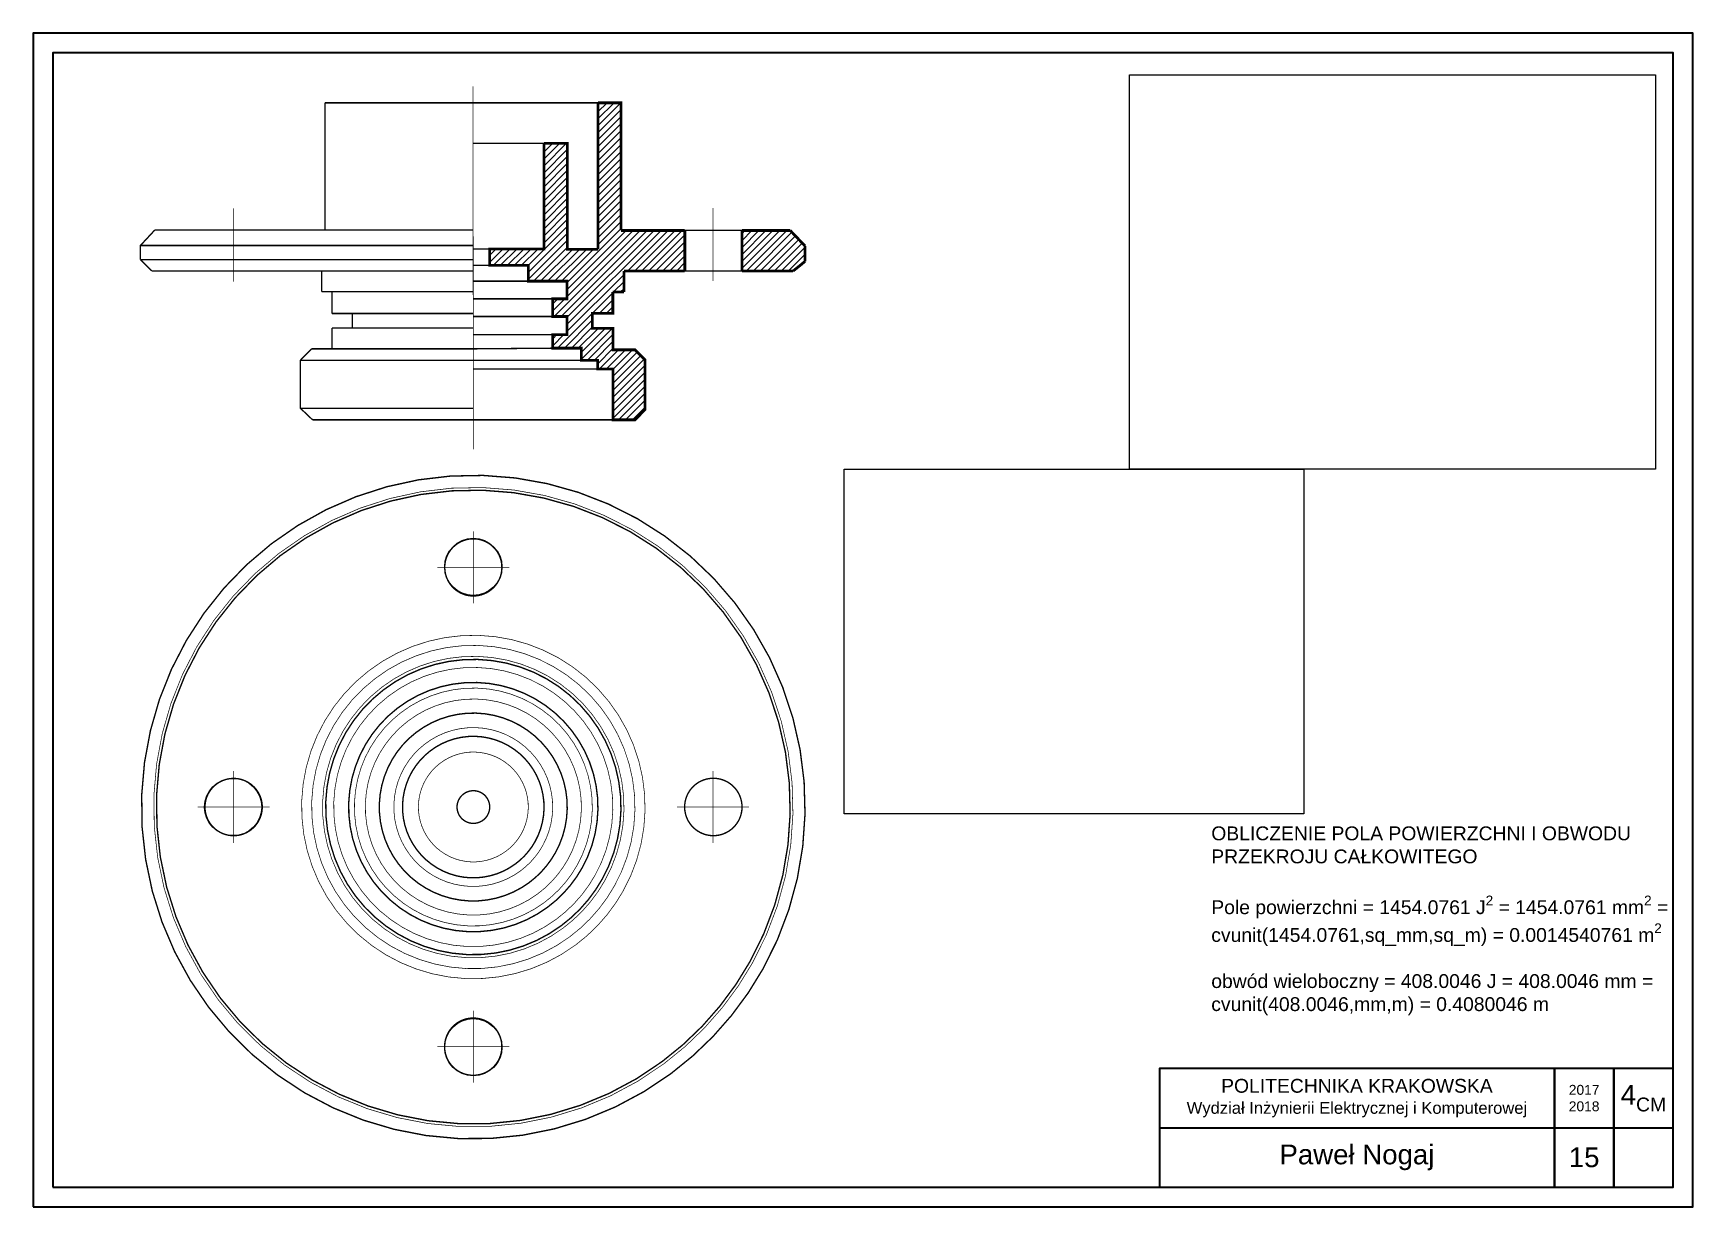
# Model space of a CAD drawing. Header units: inches. Extents: x 0 to 420, y 0 to 297.
import ezdxf

# ---------------------------------------------------------------- set-up
doc = ezdxf.new("R2010")
doc.units = ezdxf.units.IN
doc.header["$MEASUREMENT"] = 0
for name, pattern in [('ACAD_ISO02W100', [15, 12, -3]), ('ACAD_ISO03W100', [30, 12, -18]), ('ACAD_ISO04W100', [30, 24, -3, 0, -3]), ('CENTER2', [1.125, 0.75, -0.125, 0.125, -0.125])]:
    doc.linetypes.add(name, pattern=pattern)
for name, color, linetype in [('3D1', 7, 'Continuous'), ('OBLICZENIA', 7, 'Continuous'), ('RYSUNEK', 255, 'Continuous')]:
    doc.layers.add(name, color=color, linetype=linetype)
doc.styles.get("Standard").update_dxf_attribs({"font": 'arial.ttf', "height": 3.5})
picture_1 = doc.add_image_def('image1.png', size_in_pixel=(800, 600))
picture_2 = doc.add_image_def('image2.png', size_in_pixel=(800, 600))

msp = doc.modelspace()

# ---------------------------------------------------------------- hatches: boundary and pattern name
at = {"layer": 'RYSUNEK', "lineweight": 18}
h = msp.add_hatch(dxfattribs=at)
h.set_pattern_fill('LINE', color=256, scale=10, angle=45)
h.set_pattern_definition([(45, (-10.6852, 20.9182), (-0.8838835, 0.8838835), [])])
h.paths.add_polyline_path([(135.16, 242.3), (135.16, 269.14), (129.29, 269.14), (129.29, 242.36), (115.53, 242.36), (115.53, 238.28), (125.28, 238.28), (125.28, 234.25), (135.1, 234.25), (135.1, 229.77), (131.47, 229.77), (131.47, 225.3), (135.08, 225.3), (135.08, 220.71), (131.47, 220.71), (131.47, 217.29), (138.73, 217.29), (138.73, 214.2), (142.87, 214.2), (142.87, 211.99), (146.94, 211.99), (146.94, 199.16), (152.31, 199.16), (154.84, 201.76), (154.84, 214.33), (152.29, 216.87), (146.72, 216.87), (146.72, 222.29), (141.5, 222.29), (141.5, 226.09), (146.69, 226.09), (146.69, 231.52), (149.52, 231.52), (149.52, 236.8), (164.9, 236.8), (164.9, 247.08), (148.75, 247.08), (148.75, 279.38), (142.93, 279.38), (142.93, 242.3)])
h.paths.add_polyline_path([(179.38, 236.8), (192.3, 236.8), (195.35, 239.26), (195.35, 243.13), (191.58, 247.08), (179.38, 247.08)])

# ---------------------------------------------------------------- linework, layer by layer
msp.add_line((285, 20), (415, 20))
for points in [[(0, 0), (420, 0), (420, 297), (0, 297)], [(0, 0), (420, 0), (420, 297), (0, 297)], [(5, 5), (415, 5), (415, 292), (5, 292)], [(415, 35), (285, 35), (285, 5), (415, 5)], [(385, 5), (385, 5), (385, 35), (385, 35)], [(400, 5), (400, 5), (400, 35), (400, 35)]]:
    msp.add_lwpolyline(points, close=True)
at = {"layer": 'RYSUNEK', "linetype": 'CENTER2', "lineweight": 18, "ltscale": 10, "const_width": 0.18}
msp.add_lwpolyline([(111.31, 283.58), (111.38, 191.69)], dxfattribs=at)
at = {"layer": 'RYSUNEK', "lineweight": 18}
for points, const_width in [([(73.87, 279.38), (142.93, 279.38)], 0.35), ([(73.87, 279.38), (73.87, 247.17), (111.34, 247.17)], 0.35), ([(142.93, 279.38), (142.93, 242.3)], 0.7), ([(142.93, 279.38), (148.75, 279.38), (148.75, 247.08)], 0.7), ([(129.29, 269.14), (111.32, 269.14)], 0.35), ([(129.29, 269.14), (135.16, 269.14), (135.16, 242.3), (142.93, 242.3)], 0.7), ([(30.76, 247.17), (27.14, 243.27), (27.14, 239.68)], 0.35), ([(73.87, 247.17), (30.76, 247.17)], 0.35), ([(164.9, 247.08), (148.75, 247.08)], 0.7), ([(164.9, 247.08), (164.9, 236.8)], 0.7), ([(164.9, 247.08), (179.38, 247.08)], 0.35), ([(179.38, 247.08), (179.38, 236.8)], 0.7), ([(179.38, 247.08), (191.58, 247.08)], 0.7), ([(191.58, 247.08), (195.35, 243.13)], 0.7), ([(27.14, 243.27), (111.34, 243.27)], 0.35), ([(27.14, 239.68), (111.34, 239.68)], 0.35), ([(27.14, 239.68), (30.03, 236.8)], 0.35), ([(115.53, 242.36), (111.34, 242.36)], 0.35), ([(195.35, 239.26), (192.3, 236.8)], 0.7), ([(195.35, 243.13), (195.35, 239.26)], 0.7), ([(30.03, 236.8), (111.34, 236.8)], 0.35), ([(72.98, 231.62), (72.98, 236.8)], 0.35), ([(115.53, 238.28), (111.34, 238.28)], 0.35), ([(164.9, 236.8), (149.52, 236.8)], 0.7), ([(149.52, 231.52), (149.52, 236.8)], 0.7), ([(164.9, 236.8), (179.38, 236.8)], 0.35), ([(179.38, 236.8), (192.3, 236.8)], 0.7), ([(72.98, 231.62), (111.35, 231.62)], 0.35), ([(75.65, 226.06), (75.65, 231.62)], 0.35), ([(125.28, 234.25), (111.35, 234.25)], 0.35), ([(149.52, 231.52), (146.69, 231.52)], 0.7), ([(131.47, 229.77), (111.35, 229.77)], 0.35), ([(75.65, 226.06), (111.35, 226.06)], 0.35), ([(80.78, 226.06), (80.78, 222.42)], 0.35), ([(131.47, 225.3), (111.35, 225.3)], 0.35), ([(75.6, 222.42), (111.36, 222.42)], 0.35), ([(75.6, 222.42), (75.6, 217.12)], 0.35), ([(131.47, 220.71), (111.36, 220.71)], 0.35), ([(70.44, 217.12), (67.61, 214.22), (67.61, 202.1), (70.7, 199.16)], 0.35), ([(67.61, 214.22), (111.36, 214.22)], 0.35), ([(70.44, 217.12), (111.36, 217.12)], 0.35), ([(131.47, 217.29), (111.36, 217.12)], 0.35), ([(138.73, 214.2), (111.36, 214.22)], 0.35), ([(142.87, 211.99), (111.36, 211.99)], 0.35), ([(67.61, 202.05), (111.36, 202.05)], 0.35), ([(70.7, 199.16), (111.38, 199.16), (146.72, 199.16)], 0.35)]:
    msp.add_lwpolyline(points, dxfattribs=dict(at, const_width=const_width))
msp.add_lwpolyline([(129.29, 269.14, 0.7, 0.7, 0), (129.29, 242.36, 0.7, 0.7, 0), (115.53, 242.36, 0.7, 0.7, 0), (115.53, 238.28, 0.7, 0.7, 0), (125.28, 238.28, 0.7, 0.7, 0), (125.28, 234.25, 0.7, 0.7, 0), (135.1, 234.25, 0.7, 0.7, 0), (135.1, 229.77, 0.7, 0.7, 0), (131.47, 229.77, 0.7, 0.7, 0), (131.47, 225.3, 0.7, 0.7, 0), (135.08, 225.3, 0.7, 0.7, 0), (135.08, 220.71, 0.7, 0.7, 0), (131.47, 220.71, 0.7, 0.7, 0), (131.47, 217.29, 0.7, 0.7, 0), (138.73, 217.29, 0.7, 0.7, 0), (138.73, 214.2, 0.7, 0.7, 0), (142.87, 214.2, 0.7, 0.7, 0), (142.87, 211.99, 0.7, 0.7, 0), (146.72, 211.99, 0.7, 0.7, 0), (146.72, 199.16, 0.7, 0.7, 0), (152.31, 199.16, 0.7, 0.7, 0), (154.84, 201.76, 0.7, 0.7, 0), (154.84, 214.33, 0.7, 0.7, 0), (152.29, 216.87, 0.7, 0.7, 0), (146.72, 216.87, 0.7, 0.7, 0), (146.72, 222.29, 0.7, 0.7, 0), (141.5, 222.29, 0.7, 0.7, 0), (141.5, 226.09, 0.7, 0.7, 0), (146.69, 226.09, 0.7, 0.7, 0), (146.69, 231.52, 0, 0, 0)], format="xyseb", dxfattribs=at)
at = {"layer": 'RYSUNEK', "linetype": 'ACAD_ISO04W100', "lineweight": 18, "ltscale": 0.5, "const_width": 0.18}
for points in [[(50.64, 252.69), (50.67, 234.15)], [(172.02, 252.78), (172.02, 234.25)], [(111.38, 152.71), (111.38, 170.9)], [(102.29, 161.81), (120.47, 161.81)], [(50.74, 92.07), (50.74, 110.26)], [(172.02, 110.26), (172.02, 92.07)], [(59.83, 101.17), (41.65, 101.17)], [(162.93, 101.17), (181.11, 101.17)], [(111.38, 49.62), (111.38, 31.43)], [(120.47, 40.53), (102.29, 40.53)]]:
    msp.add_lwpolyline(points, dxfattribs=at)
at = {"layer": 'RYSUNEK', "lineweight": 18, "const_width": 0.35}
for points in [[(184.68, 60.2, 9.421802), (161.41, 33.72, 0.106137)], [(181.39, 62.04, 9.421802), (159.16, 36.75, 0.106137)], [(117.7, 158.29, 8.207058), (115.33, 155.75, 0.121846)], [(144, 82.93, 9.421802), (133.64, 71.15, 0.106137)], [(138.92, 85.77, 9.421802), (130.18, 75.82, 0.106137)], [(132.13, 89.57, 9.421802), (125.54, 82.07, 0.106137)], [(127.01, 92.43, 9.421802), (122.05, 86.78, 0.106137)], [(57.06, 97.65, 8.207058), (54.69, 95.1, 0.121846)], [(178.47, 97.65, 8.207058), (176.09, 95.1, 0.121846)], [(117.7, 37.01, 8.207058), (115.33, 34.46, 0.121846)]]:
    msp.add_lwpolyline(points, format="xyb", close=True, dxfattribs=at)
at = {"layer": 'RYSUNEK', "linetype": 'ACAD_ISO02W100', "lineweight": 18, "ltscale": 0.5, "const_width": 0.18, "flags": 128}
for points in [[(182.01, 61.69, 9.421802), (159.59, 36.18, 0.106137)], [(149.32, 79.96, 9.421802), (137.27, 66.26, 0.106137)], [(147.09, 81.21, 9.421802), (135.75, 68.31, 0.106137)], [(144.67, 82.56, 9.421802), (134.1, 70.53, 0.106137)], [(142.21, 83.94, 9.421802), (132.42, 72.8, 0.106137)], [(137.67, 86.47, 9.421802), (129.32, 76.98, 0.106137)], [(135.26, 87.82, 9.421802), (127.68, 79.2, 0.106137)], [(128.92, 91.37, 9.421802), (123.35, 85.03, 0.106137)], [(123.52, 94.38, 9.421802), (119.66, 90, 0.106137)]]:
    msp.add_lwpolyline(points, format="xyb", close=True, dxfattribs=at)
at = {"layer": 'RYSUNEK', "linetype": 'ACAD_ISO03W100', "lineweight": 18, "const_width": 0.35}
msp.add_lwpolyline([(115, 99.14, 9.421802), (113.85, 97.84, 0.106137)], format="xyb", close=True, dxfattribs=at)
at = {"layer": 'RYSUNEK', "lineweight": 18}
for centre in [(111.38, 161.93), (50.62, 101.17), (111.38, 40.4)]:
    msp.add_circle(centre, 7.24, dxfattribs=at)

# ---------------------------------------------------------------- texts
at = {"attachment_point": 5}
for s, width, insert, char_height in [('POLITECHNIKA KRAKOWSKA\\P{\\H0.85714x;Wydział Inżynierii Elektrycznej i Komputerowej}', 100, (335, 27.5), 3.5), ('2017\\P2018', 15, (392.5, 27.5), 2.5), ('\\A1;4{\\H0.7x;\\S^ CM;}', 15, (407.5, 27.5), 5), ('Paweł Nogaj', 100, (335, 12.5), 5), ('15', 15, (392.5, 12.5), 5)]:
    msp.add_mtext_dynamic_manual_height_columns(s, width=width, gutter_width=17.5, heights=[0], dxfattribs=dict(at, insert=insert, char_height=char_height))
at = {"layer": 'OBLICZENIA', "lineweight": 18, "insert": (298.14, 96.26), "char_height": 3.5, "attachment_point": 1}
msp.add_mtext_dynamic_manual_height_columns('\\A1;OBLICZENIE POLA POWIERZCHNI I OBWODU PRZEKROJU CAŁKOWITEGO\\P\\PPole powierzchni = 1454.0761 J{\\H0.7x;\\S2^ ;\\H1.42857x; = 1454.0761 mm\\H0.7x;\\S2^ ;\\H1.42857x; = cvunit(1454.0761,sq_mm,sq_m) = 0.0014540761 m\\H0.7x;\\S2^ ;\\H1.42857x;\\P\\Pobwód wieloboczny = 408.0046 J = 408.0046 mm = cvunit(408.0046,mm,m) = 0.4080046 m }', width=116.859, gutter_width=17.5, heights=[0], dxfattribs=at)

# ---------------------------------------------------------------- pictures from other files: only their frames are drawn
at = {"layer": '3D1', "color": 8, "lineweight": 18}
image = msp.add_image(picture_1, insert=(277.41, 186.63), size_in_units=(133.11, 99.83), dxfattribs=at)
image.dxf.flags = 7
image = msp.add_image(picture_2, insert=(205.23, 99.41), size_in_units=(116.29, 87.22), dxfattribs=at)
image.dxf.flags = 7

doc.saveas('drawing.dxf')
